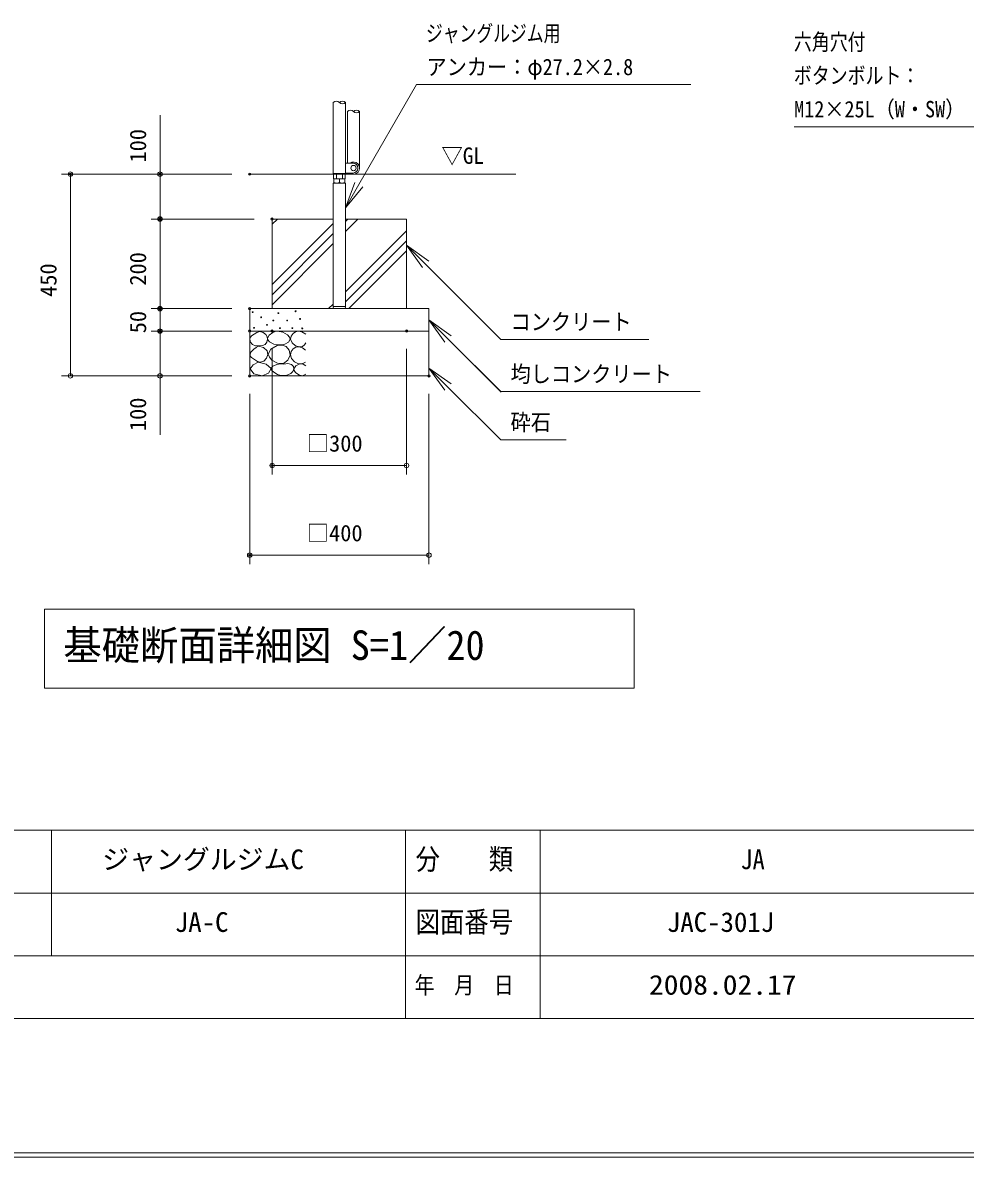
# Model space of a CAD drawing. Units: millimetres, scale not verified, with parts at other scales. Extents: x 0 to 420, y 0 to 297.
# Drawn here: x 225 to 330.2, y -0.2 to 126.3 of the extents above; entities that cross this region are included whole.
import ezdxf
from ezdxf.enums import TextEntityAlignment as Align

# ---------------------------------------------------------------- set-up
doc = ezdxf.new("R2010")
doc.units = ezdxf.units.MM
doc.header["$LTSCALE"] = 0.5
doc.header["$PDMODE"] = 32
doc.header["$PDSIZE"] = 0.25
for name, color, linetype, lineweight in [('DEFPOINTS_3', 7, 'Continuous', 0), ('LY_2', 7, 'Continuous', 0), ('LY_5', 7, 'Continuous', 0), ('LY_6', 7, 'Continuous', 0)]:
    doc.layers.add(name, color=color, linetype=linetype, lineweight=lineweight)
doc.layers.add('LY_4', color=7, linetype='Continuous')
doc.styles.add('ＭＳ ゴシック', font='')
doc.styles.get('ＭＳ ゴシック').set_extended_font_data('MS Gothic')

# ---------------------------------------------------------------- blocks, each defined once
blk = doc.blocks.new('-001-MS_2')
at = {"color": 7, "linetype": 'Continuous', "lineweight": 0}
for p, q in [((3.92, 89.34), (0.27, 83.88)), ((0.27, 83.88), (1.28, 76.29)), ((1.28, 76.29), (6.29, 69.94)), ((9.77, 93.38), (3.92, 89.34)), ((15.99, 96.86), (9.77, 93.38)), ((22.45, 99.4), (15.99, 96.86)), ((29.91, 96.94), (22.45, 99.4)), ((36.07, 92.11), (29.91, 96.94)), ((39.03, 87.18), (36.07, 92.11)), ((38.56, 75.54), (39.88, 81.98)), ((39.88, 81.98), (39.03, 87.18)), ((43.36, 91), (39.71, 84.09)), ((39.71, 84.09), (40.58, 80.12)), ((40.58, 80.12), (44.3, 75.71)), ((51.33, 96.79), (43.36, 91)), ((56.97, 98.88), (51.33, 96.79)), ((61.87, 99.49), (56.97, 98.88)), ((73.64, 97.86), (61.87, 99.49)), ((84.31, 91.65), (73.64, 97.86)), ((89.01, 86.31), (84.31, 91.65)), ((86.23, 75.46), (89.98, 81.65)), ((89.98, 81.65), (89.01, 86.31)), ((92.65, 88.94), (90.78, 82.21)), ((90.78, 82.21), (94.45, 73.44)), ((97.12, 94.25), (92.65, 88.94)), ((102.27, 97.95), (97.12, 94.25)), ((107.89, 99.64), (102.27, 97.95)), ((116.57, 98.15), (107.89, 99.64)), ((125, 93.3), (116.57, 98.15)), ((2.69, 52.66), (0.27, 45.85)), ((9.14, 59.48), (2.69, 52.66)), ((6.29, 69.94), (13.15, 67.35)), ((14.58, 63.66), (9.14, 59.48)), ((13.15, 67.35), (20.86, 67.08)), ((19.91, 66.45), (14.58, 63.66)), ((31.08, 63.24), (19.91, 66.45)), ((20.86, 67.08), (28.48, 67.69)), ((28.48, 67.69), (34.81, 70.25)), ((39.24, 55.99), (31.08, 63.24)), ((34.81, 70.25), (38.56, 75.54)), ((40.76, 47.48), (39.24, 55.99)), ((47.31, 59.54), (41.33, 48.68)), ((44.3, 75.71), (53.79, 70.93)), ((61.06, 67.6), (47.31, 59.54)), ((53.79, 70.93), (63.76, 69.49)), ((72.24, 68.87), (61.06, 67.6)), ((63.76, 69.49), (71.12, 69.32)), ((71.12, 69.32), (78.63, 70.84)), ((81.06, 65.44), (72.24, 68.87)), ((78.63, 70.84), (86.23, 75.46)), ((87.97, 57.29), (81.06, 65.44)), ((90.25, 46.52), (87.97, 57.29)), ((92.41, 54.25), (90.78, 47.04)), ((96.8, 60.03), (92.41, 54.25)), ((94.45, 73.44), (102.5, 67)), ((102.77, 63.87), (96.8, 60.03)), ((102.5, 67), (110.8, 64.62)), ((109.47, 65.1), (102.77, 63.87)), ((117.54, 62.64), (109.47, 65.1)), ((110.8, 64.62), (118.03, 65.73)), ((124.68, 57.18), (117.54, 62.64)), ((118.03, 65.73), (122.08, 69.11)), ((122.08, 69.11), (125, 73.65)), ((0.27, 45.85), (3.9, 41.03)), ((3.9, 41.03), (10.41, 36.67)), ((19.09, 30.52), (7.78, 24.5)), ((10.41, 36.67), (17.05, 32.38)), ((17.05, 32.38), (23.72, 30.33)), ((36.88, 25.89), (19.09, 30.52)), ((23.72, 30.33), (31.36, 32.78)), ((31.36, 32.78), (37.66, 39.2)), ((47.66, 16.78), (36.88, 25.89)), ((37.66, 39.2), (40.76, 47.48)), ((41.33, 48.68), (43.97, 41.48)), ((43.97, 41.48), (49.17, 35.16)), ((49.17, 35.16), (61.76, 28.31)), ((60.52, 25.56), (51.59, 21.5)), ((68.66, 27), (60.52, 25.56)), ((61.76, 28.31), (75.12, 27.32)), ((76.2, 26.37), (68.66, 27)), ((75.12, 27.32), (85.4, 34.78)), ((85.1, 27.83), (76.2, 26.37)), ((93.5, 25.29), (85.1, 27.83)), ((85.4, 34.78), (90.25, 46.52)), ((90.78, 47.04), (93.44, 38.43)), ((93.44, 38.43), (99.65, 31.51)), ((99.65, 31.51), (107.29, 27.64)), ((111.69, 26.76), (102.98, 22.43)), ((107.29, 27.64), (114.86, 26.76)), ((118.98, 25.96), (111.69, 26.76)), ((114.86, 26.76), (120.01, 28.2)), ((125, 22.64), (118.98, 25.96)), ((120.01, 28.2), (124.68, 30.88)), ((7.78, 24.5), (0.96, 15.68)), ((0.96, 15.68), (9.45, 4.41)), ((9.45, 4.41), (27.89, 0.3)), ((27.89, 0.3), (42.24, 6.41)), ((42.24, 6.41), (47.66, 16.78)), ((51.59, 21.5), (47.28, 16.1)), ((47.28, 16.1), (49.96, 11.42)), ((49.96, 11.42), (55.93, 6.91)), ((55.93, 6.91), (62.4, 3.07)), ((62.4, 3.07), (69.71, 0.69)), ((69.71, 0.69), (81.56, 0.93)), ((81.56, 0.93), (91.88, 5.02)), ((91.88, 5.02), (96.58, 9.83)), ((97.57, 20.71), (93.5, 25.29)), ((96.58, 9.83), (98.63, 15.56)), ((98.63, 15.56), (97.57, 20.71)), ((102.98, 22.43), (98.7, 15.67)), ((98.7, 15.67), (99.31, 12)), ((99.31, 12), (102.19, 7.75)), ((102.19, 7.75), (109.35, 2.28)), ((109.35, 2.28), (116.76, 0.46)), ((116.76, 0.46), (121.06, 1.51)), ((121.06, 1.51), (125, 3.63))]:
    blk.add_line(p, q, dxfattribs=at)
for centre in [(6.61, 142.18), (25.62, 130.77), (63.96, 139.96), (102.42, 144.09), (112.42, 127.06), (9.77, 107.32), (38.61, 113.98), (52.55, 123.48), (67.44, 106.37), (83.5, 123.55), (95.12, 106.52), (117.28, 105.98)]:
    blk.add_circle(centre, 1, dxfattribs=at)
blk = doc.blocks.new('-012-_DOTBLANK')
at = {"color": 7, "linetype": 'Continuous', "lineweight": 0}
blk.add_line((-0.5, 0), (-1, 0), dxfattribs=at)
blk.add_circle((0, 0), 0.5, dxfattribs=at)
blk = doc.blocks.new('-002-_U2')
at = {"color": 7, "linetype": 'Continuous', "lineweight": 0}
for p, q in [((-1, 0.1667), (0, 0)), ((0, 0), (-1, 0)), ((-1, -0.1667), (0, 0))]:
    blk.add_line(p, q, dxfattribs=at)

msp = doc.modelspace()

# ---------------------------------------------------------------- linework, layer by layer
at = {"layer": 'DEFPOINTS_3'}
msp.add_line((0.25, 0.2414), (420.25, 0.2414), dxfattribs=at)
at = {"layer": 'LY_2'}
for p, q in [((17.75, 36.2414), (402.75, 36.2414)), ((228.25, 36.2414), (228.25, 22.2414)), ((267.75, 36.2414), (267.75, 15.2414)), ((282.75, 36.2414), (282.75, 15.2414)), ((215.25, 29.2414), (332.75, 29.2414)), ((160.25, 22.2414), (402.75, 22.2414)), ((17.75, 15.2414), (402.75, 15.2414))]:
    msp.add_line(p, q, dxfattribs=at)
at = {"layer": 'LY_5'}
for p, q in [((259.6709, 109.5222), (259.6709, 117.4272)), ((261.0309, 109.5222), (261.0309, 117.4272)), ((261.2509, 110.6572), (261.2509, 116.4272)), ((262.6109, 110.1072), (262.6109, 116.4272)), ((261.0309, 110.6572), (261.8809, 110.6572)), ((261.0309, 110.6572), (261.0309, 109.5572)), ((250.3509, 109.4272), (280.0332, 109.4272)), ((261.0309, 109.5222), (259.6709, 109.5222)), ((259.6821, 108.9212), (259.6821, 109.5222)), ((259.7717, 108.8972), (259.6821, 108.9212)), ((259.7509, 108.9172), (260.9509, 108.9172)), ((259.7509, 108.9172), (259.7509, 108.4422)), ((259.7717, 108.8972), (260.9301, 108.8972)), ((259.9269, 108.8972), (260.0165, 108.9212)), ((260.0165, 108.9212), (260.0165, 109.5222)), ((260.1061, 108.8972), (260.0165, 108.9212)), ((260.3509, 108.9172), (260.3509, 108.4852)), ((260.5957, 108.8972), (260.6853, 108.9212)), ((260.6853, 108.9212), (260.6853, 109.5222)), ((260.7749, 108.8972), (260.6853, 108.9212)), ((260.9301, 108.8972), (261.0196, 108.9212)), ((260.9509, 108.9172), (260.9509, 108.4422)), ((261.0196, 108.9212), (261.0196, 109.5222)), ((261.0309, 109.5572), (261.8809, 109.5572)), ((261.0309, 108.4172), (259.6709, 108.4172)), ((259.6709, 108.4172), (259.6709, 94.6772)), ((259.7509, 108.4422), (259.7759, 108.4172)), ((259.7759, 108.4172), (260.9259, 108.4172)), ((260.9509, 108.4422), (260.9259, 108.4172)), ((261.0309, 108.4172), (261.0309, 94.6772)), ((252.8509, 104.4272), (259.6709, 104.4272)), ((252.8509, 104.4272), (252.8509, 94.4272)), ((252.8509, 103.8406), (253.4375, 104.4272)), ((252.8509, 97.1054), (259.6709, 103.9254)), ((261.0309, 104.4272), (267.8509, 104.4272)), ((261.0309, 103.0404), (262.4177, 104.4272)), ((261.0309, 104.1629), (261.2952, 104.4272)), ((267.8509, 104.4272), (267.8509, 94.4272)), ((252.8509, 95.9829), (259.6709, 102.8029)), ((261.0309, 96.3052), (267.8509, 103.1252)), ((252.8509, 94.8604), (259.6709, 101.6804)), ((261.0309, 95.1827), (267.8509, 102.0027)), ((261.398, 94.4272), (267.8509, 100.8801)), ((259.1529, 94.4272), (259.6709, 94.9452)), ((250.3509, 94.4272), (270.3509, 94.4272)), ((250.3509, 94.4272), (250.3509, 86.9272)), ((259.6709, 94.6772), (261.0309, 94.6772)), ((270.3509, 94.4272), (270.3509, 86.9272)), ((250.3509, 91.9272), (270.3509, 91.9272)), ((250.3509, 86.9272), (270.3509, 86.9272)), ((1.252, -0.2414), (419.248, -0.2414))]:
    msp.add_line(p, q, dxfattribs=at)
at = {"layer": 'LY_5', "color": 2, "lineweight": 18}
for p, q in [((261.0309, 94.6772), (259.6709, 94.6772)), ((259.6709, 94.6772), (259.6709, 94.5772)), ((260.8809, 94.4272), (259.8209, 94.4272)), ((261.0309, 94.6772), (261.0309, 94.5772))]:
    msp.add_line(p, q, dxfattribs=at)
at = {"layer": 'LY_5', "lineweight": 18}
for p, q in [((270.3509, 93.1772), (278.4119, 85.1162)), ((293.2509, 60.8992), (227.4509, 60.8992)), ((227.4509, 60.8992), (227.4509, 52.0992)), ((293.2509, 52.0992), (293.2509, 60.8992)), ((227.4509, 52.0992), (293.2509, 52.0992))]:
    msp.add_line(p, q, dxfattribs=at)
at = {"layer": 'LY_5'}
msp.add_circle((261.9309, 110.1072), 0.3, dxfattribs=at)
for centre, radius, start, end in [((261.9309, 110.1072), 0.68, 233.98172, 126.01943), ((261.8809, 110.1072), 0.55, 270, 90), ((260.0509, 109.2981), 0.8665, 249.74443, 290.25541), ((260.6509, 109.2981), 0.8665, 249.74443, 290.25541)]:
    msp.add_arc(centre, radius, start, end, dxfattribs=at)
at = {"layer": 'LY_5', "color": 2, "lineweight": 18}
for centre, start, end in [((259.8209, 94.5772), 180, 270), ((260.8809, 94.5772), 270, 0)]:
    msp.add_arc(centre, 0.15, start, end, dxfattribs=at)
at = {"layer": 'LY_6'}
for p, q in [((262.5309, 108.2681), (268.9736, 119.4272)), ((268.9736, 119.4272), (269.9736, 119.4272)), ((269.9736, 119.4272), (299.5631, 119.4272)), ((240.3509, 109.4272), (240.3509, 116.0129)), ((311.0955, 114.7155), (337.1572, 114.7155)), ((248.3509, 109.4272), (229.3509, 109.4272)), ((230.3509, 86.9272), (230.3509, 109.4272)), ((248.3509, 109.4272), (239.3509, 109.4272)), ((240.3509, 104.4272), (240.3509, 109.4272)), ((250.8509, 104.4272), (239.3509, 104.4272)), ((250.8509, 104.4272), (239.3509, 104.4272)), ((240.3509, 94.4272), (240.3509, 104.4272)), ((269.9722, 99.3763), (278.3509, 90.9976)), ((240.3509, 94.4272), (240.3509, 97.4272)), ((248.3509, 94.4272), (239.3509, 94.4272)), ((248.3509, 94.4272), (239.3509, 94.4272)), ((240.3509, 91.9272), (240.3509, 94.4272)), ((248.3509, 91.9272), (239.3509, 91.9272)), ((248.3509, 91.9272), (239.3509, 91.9272)), ((240.3509, 86.9272), (240.3509, 91.9272)), ((240.3509, 91.9272), (240.3509, 88.9272)), ((252.8509, 89.9272), (252.8509, 75.9272)), ((267.8509, 89.9272), (267.8509, 75.9272)), ((272.4722, 91.0559), (278.3509, 85.1772)), ((278.3509, 90.9976), (279.3509, 90.9976)), ((279.3509, 90.9976), (294.8769, 90.9976)), ((248.3509, 86.9272), (229.3509, 86.9272)), ((248.3509, 86.9272), (239.3509, 86.9272)), ((240.3509, 80.3415), (240.3509, 86.9272)), ((250.3509, 84.9272), (250.3509, 65.9272)), ((270.3509, 84.9272), (270.3509, 65.9272)), ((272.4722, 85.6763), (278.3509, 79.7976)), ((278.3509, 85.1772), (279.3509, 85.1772)), ((279.3509, 85.1772), (300.6009, 85.1772)), ((278.3509, 79.7976), (279.3509, 79.7976)), ((279.3509, 79.7976), (285.6361, 79.7976)), ((267.8509, 76.9272), (252.8509, 76.9272)), ((270.3509, 66.9272), (250.3509, 66.9272))]:
    msp.add_line(p, q, dxfattribs=at)
at = {"layer": 'LY_6', "color": 2, "lineweight": 18}
for centre, start, end in [((260.0109, 117.0843), 45.23973, 134.76027), ((260.6909, 117.0843), 45.23973, 134.76027), ((260.6909, 117.7701), 225.23973, 314.76027), ((261.5909, 116.0843), 45.23973, 134.76027), ((262.2709, 116.0843), 45.23973, 134.76027), ((262.2709, 116.7701), 225.23973, 314.76027)]:
    msp.add_arc(centre, 0.4829, start, end, dxfattribs=at)
at = {"layer": 'LY_6'}
for p in [(230.3509, 109.4272), (240.3509, 109.4272), (250.3509, 109.4272), (250.3509, 109.4272), (240.3509, 104.4272), (252.8509, 104.4272), (252.8509, 104.4272), (240.3509, 94.4272), (250.3509, 94.4272), (250.3509, 94.4272), (240.3509, 91.9272), (250.3509, 91.9272), (250.3509, 91.9272), (252.8509, 91.9272), (267.8509, 91.9272), (250.3509, 86.9272), (250.3509, 86.9272), (250.3509, 86.9272), (270.3509, 86.9272), (252.8509, 76.9272), (250.3509, 66.9272)]:
    msp.add_point(p, dxfattribs=at)

# ---------------------------------------------------------------- block references
at = {"layer": 'LY_5', "xscale": 0.05, "yscale": 0.05}
msp.add_blockref('-001-MS_2', (250.3509, 86.9272), dxfattribs=at)
at = {"layer": 'LY_6'}
for name, p, xscale, yscale, rotation in [('-012-_DOTBLANK', (230.3509, 109.4272), 0.5, 0.5, 90), ('-012-_DOTBLANK', (240.3509, 109.4272), 0.5, 0.5, 90), ('-002-_U2', (261.0309, 105.67), 3, 3, 240), ('-012-_DOTBLANK', (240.3509, 104.4272), 0.5, 0.5, 270), ('-012-_DOTBLANK', (240.3509, 104.4272), 0.5, 0.5, 90), ('-002-_U2', (267.8509, 101.4976), 3, 3, 135), ('-012-_DOTBLANK', (240.3509, 94.4272), 0.5, 0.5, 270), ('-012-_DOTBLANK', (240.3509, 94.4272), 0.5, 0.5, 270), ('-002-_U2', (270.3509, 93.1772), 3, 3, 135), ('-012-_DOTBLANK', (240.3509, 91.9272), 0.5, 0.5, 90), ('-012-_DOTBLANK', (240.3509, 91.9272), 0.5, 0.5, 90), ('-012-_DOTBLANK', (230.3509, 86.9272), 0.5, 0.5, 270), ('-012-_DOTBLANK', (240.3509, 86.9272), 0.5, 0.5, 270), ('-002-_U2', (270.3509, 87.7976), 3, 3, 135), ('-012-_DOTBLANK', (252.8509, 76.9272), 0.5, 0.5, 180), ('-012-_DOTBLANK', (250.3509, 66.9272), 0.5, 0.5, 180)]:
    msp.add_blockref(name, p, dxfattribs=dict(at, xscale=xscale, yscale=yscale, rotation=rotation))
at = {"layer": 'LY_6', "xscale": 0.5, "yscale": 0.5}
for p in [(267.8509, 76.9272), (270.3509, 66.9272)]:
    msp.add_blockref('-012-_DOTBLANK', p, dxfattribs=at)

# ---------------------------------------------------------------- texts
at = {"layer": 'LY_2', "style": 'ＭＳ ゴシック', "width": 0.85}
for s, height, p in [('分\u3000\u3000類', 2.346, (268.85, 31.1414)), ('図面番号', 2.346, (268.85, 24.1414)), ('年\u3000月\u3000日', 1.906, (268.75, 17.4414))]:
    msp.add_text(s, height=height, dxfattribs=at).set_placement(p, align=Align.BOTTOM_LEFT)
at = {"layer": 'LY_4', "style": 'ＭＳ ゴシック'}
for s, p in [('ジャングルジムC', (233.9, 31.2414)), ('JA-C', (242, 24.2414)), ('JAC-301J', (296.8929, 24.2414))]:
    msp.add_text(s, height=2.199, dxfattribs=at).set_placement(p, align=Align.BOTTOM_LEFT)
for s, width, p in [('JA', 0.9, (305.1071, 31.2414)), ('2008.02.17', 1.1, (294.8929, 17.2414))]:
    msp.add_text(s, height=2.199, dxfattribs=dict(at, width=width)).set_placement(p, align=Align.BOTTOM_LEFT)
at = {"layer": 'LY_5', "style": 'ＭＳ ゴシック', "width": 0.95}
msp.add_text('基礎断面詳細図 S=1／20', height=3.299, dxfattribs=at).set_placement((229.5652, 54.2492), align=Align.BOTTOM_LEFT)
at = {"layer": 'LY_6', "style": 'ＭＳ ゴシック'}
for s, width, p in [('ジャングルジム用', 0.75, (270.0124, 123.6772)), ('六角穴付', 0.8, (311.0522, 122.7155)), ('アンカー：φ27.2×2.8', 0.9, (270.0749, 119.9272)), ('ボタンボルト：', 0.8, (311.0522, 118.9655)), ('M12×25L（W・SW）', 0.9, (311.0867, 115.2155)), ('▽GL', 0.95, (271.7436, 110.0272)), ('コンクリート', 0.9, (279.4509, 91.4976)), ('均しコンクリート', 0.9, (279.4509, 85.6772)), ('砕石', 0.9, (279.4509, 80.2976))]:
    msp.add_text(s, height=1.833, dxfattribs=dict(at, width=width)).set_placement(p, align=Align.BOTTOM_LEFT)
for s, p in [('100', (239.3509, 110.7283)), ('200', (239.3509, 96.9902)), ('450', (229.3509, 95.7402)), ('50', (239.3509, 91.6799)), ('100', (239.3509, 80.7711))]:
    msp.add_text(s, height=1.833, rotation=90, dxfattribs=at).set_placement(p, align=Align.BOTTOM_LEFT)
for s, p in [('□300', (256.7052, 77.9272)), ('□400', (256.7052, 67.9272))]:
    msp.add_text(s, height=1.833, dxfattribs=at).set_placement(p, align=Align.BOTTOM_LEFT)

doc.saveas('drawing.dxf')
